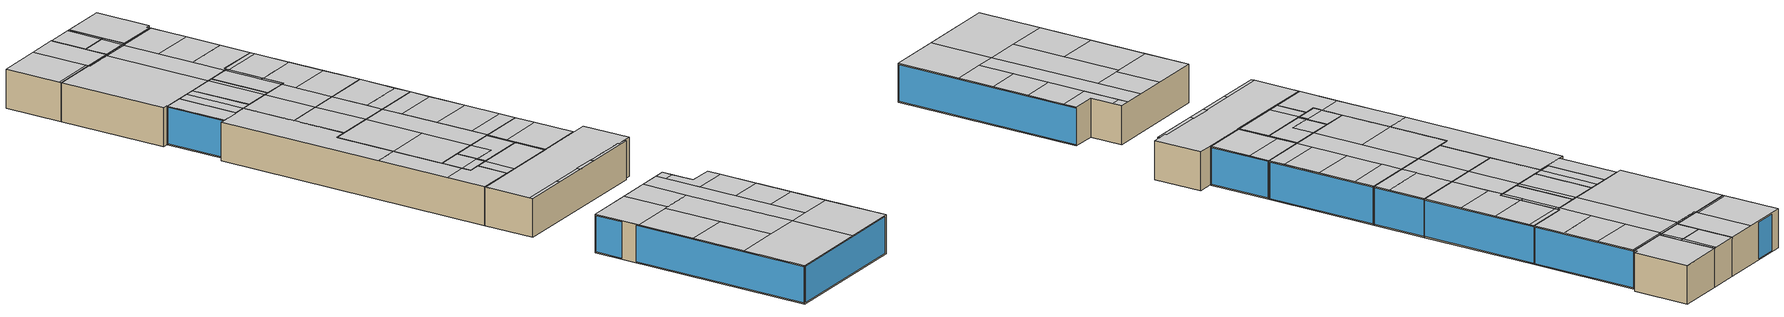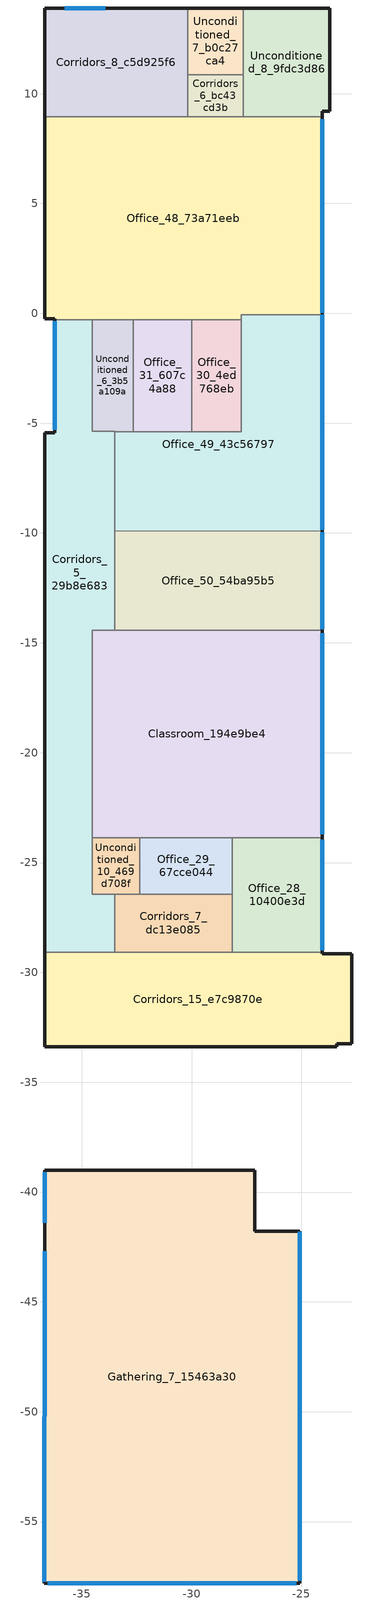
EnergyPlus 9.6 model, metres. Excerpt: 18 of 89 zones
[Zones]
Classroom_194e9be4
 floor ground (Typical Insulated Carpeted 6in Slab Floor): -24.07,-14.44 -24.07,-23.86 -34.53,-23.86 -34.53,-14.44 z0
 wall outside (Typical Insulated Metal Building Wall-R8): -24.07,-23.86 -24.07,-14.44 z0:3.2
 wall to Office_50_54ba95b5 (Generic Interior Wall): -24.07,-14.44 -33.5,-14.44 z0:3.2
 wall to Corridors_5_29b8e683 (Generic Interior Wall): -33.5,-14.44 -34.53,-14.44 -34.53,-23.86 z0:3.2
 wall to Office_29_67cce044 (Generic Interior Wall): -32.37,-23.86 -28.14,-23.86 z0:3.2
 wall to Office_28_10400e3d (Generic Interior Wall): -28.14,-23.86 -24.07,-23.86 z0:3.2
 wall to Unconditioned_10_469d708f (Generic Interior Wall): -34.53,-23.86 -32.37,-23.86 z0:3.2
 window (U 0.25 SHGC 0.22 Simple Glazing Window): -24.07,-23.72 -24.07,-14.55 z0.1:3.1
 ceiling to Office_38_8437a82d (Typical Interior Ceiling): -24.07,-16.17 -24.07,-14.44 -28.01,-14.44 -28.01,-16.17 z3.2
 ceiling to Corridors_12_35404b5d (Typical Interior Ceiling): -28.01,-23.86 -28.01,-14.44 -30.42,-14.44 -30.42,-23.86 z3.2
 ceiling to Office_37_08659569 (Typical Interior Ceiling): -24.07,-19.33 -24.07,-16.17 -28.01,-16.17 -28.01,-19.33 z3.2
 ceiling to Office_36_ecbb7077 (Typical Interior Ceiling): -24.07,-22.44 -24.07,-19.33 -28.01,-19.33 -28.01,-22.44 z3.2
 ceiling to Office_27_bf4cd343 (Typical Interior Ceiling): -24.07,-23.86 -24.07,-22.44 -28.01,-22.44 -28.01,-23.86 z3.2
 ceiling to Gathering_5_0c328738 (Typical Interior Ceiling): -30.42,-23.86 -30.42,-19.53 -34.53,-19.53 -34.53,-23.86 z3.2
 ceiling to Lab_2_5b5ddf16 (Typical Interior Ceiling): -30.42,-19.53 -30.42,-14.44 -34.53,-14.44 -34.53,-19.53 z3.2
Corridors_15_e7c9870e
 floor ground (Typical Insulated Carpeted 6in Slab Floor): -24.07,-29.08 -24.07,-29.15 -22.72,-29.15 -22.72,-33.25 -23.39,-33.25 -23.39,-33.4 -36.7,-33.4 -36.7,-29.08 z0
 wall outside (Typical Insulated Metal Building Wall-R8): -36.7,-29.08 -36.7,-33.4 -23.39,-33.4 -23.39,-33.25 -22.72,-33.25 -22.72,-29.15 -24.07,-29.15 -24.07,-29.08 z0:3.2
 wall to Corridors_7_dc13e085 (Generic Interior Wall): -28.14,-29.08 -33.51,-29.08 z0:3.2
 wall to Corridors_5_29b8e683 (Generic Interior Wall): -33.51,-29.08 -36.7,-29.08 z0:3.2
 wall to Office_28_10400e3d (Generic Interior Wall): -24.07,-29.08 -28.14,-29.08 z0:3.2
 ceiling to Corridors_13_f1e5b07d (Typical Interior Ceiling): -28.02,-33.4 -28.02,-33.07 -29.89,-33.07 -29.89,-33.4 z3.2
 ceiling to Corridors_12_35404b5d (Typical Interior Ceiling): -28.01,-29.15 -28.14,-29.08 -32.5,-29.08 -32.5,-29.15 z3.2
 ceiling to Unconditioned_5_2103653d (Typical Interior Ceiling): -32.5,-29.15 -32.5,-29.08 -36.7,-29.08 -36.7,-29.15 z3.2
 ceiling to Corridors_11_0a56b12f (Typical Interior Ceiling): -22.72,-33.25 -22.72,-29.15 -36.7,-29.15 -36.7,-33.07 -28.02,-33.07 -28.02,-33.11 -24.2,-33.11 -24.2,-33.25 z3.2
 ceiling to Corridors_10_84a726f5 (Typical Interior Ceiling): -29.89,-33.4 -29.89,-33.07 -32.84,-33.07 -32.84,-33.4 z3.2
 ceiling to Office_44_4353b89a (Typical Interior Ceiling): -32.84,-33.4 -32.84,-33.07 -36.7,-33.07 -36.7,-33.4 z3.2
 ceiling to Office_43_03927e56 (Typical Interior Ceiling): -23.39,-33.4 -23.39,-33.25 -24.2,-33.25 -24.2,-33.11 -28.02,-33.11 -28.02,-33.4 z3.2
 ceiling to Office_23_b7b9b1e6 (Typical Interior Ceiling): -24.07,-29.15 -24.07,-29.08 -28.01,-29.08 -28.01,-29.15 z3.2
Corridors_5_29b8e683
 floor ground (Typical Insulated Carpeted 6in Slab Floor): -34.53,-0.29 -34.53,-5.37 -33.5,-5.37 -33.5,-14.44 -34.53,-14.44 -34.53,-26.44 -33.51,-26.44 -33.51,-29.08 -36.7,-29.08 -36.69,-5.43 -36.22,-5.43 -36.22,-0.29 z0
 wall outside (Typical Insulated Metal Building Wall-R8): -36.22,-0.29 -36.22,-5.43 -36.69,-5.43 -36.7,-29.08 z0:3.2
 wall to Unconditioned_6_3b5a109a (Generic Interior Wall): -33.5,-5.38 -33.5,-5.37 -34.53,-5.37 -34.53,-0.29 z0:3.2
 wall to Corridors_7_dc13e085 (Generic Interior Wall): -33.51,-29.08 -33.51,-26.44 z0:3.2
 wall to Office_50_54ba95b5 (Generic Interior Wall): -33.5,-14.44 -33.5,-9.91 z0:3.2
 wall to Office_49_43c56797 (Generic Interior Wall): -33.5,-9.91 -33.5,-5.38 z0:3.2
 wall to Office_48_73a71eeb (Generic Interior Wall): -34.53,-0.29 -36.22,-0.29 z0:3.2
 wall to Unconditioned_10_469d708f (Generic Interior Wall): -33.51,-26.44 -34.53,-26.44 -34.53,-23.86 z0:3.2
 window (U 0.25 SHGC 0.22 Simple Glazing Window): -36.22,-0.37 -36.22,-5.31 z0.1:3.1
 ceiling to Unconditioned_5_2103653d (Typical Interior Ceiling): -33.51,-29.08 -33.51,-26.44 -34.53,-26.44 -34.53,-25.7 -36.7,-25.7 -36.7,-29.08 z3.2
 ceiling to Lab_2_5b5ddf16 (Typical Interior Ceiling): -34.53,-19.53 -34.53,-14.44 -33.5,-14.44 -33.5,-5.43 -36.69,-5.43 -36.69,-19.53 z3.2
 ceiling to Gathering_6_5f594be5 (Typical Interior Ceiling): -33.5,-5.43 -33.5,-5.37 -34.53,-5.37 -34.53,-0.29 -36.22,-0.29 -36.22,-5.43 z3.2
 ceiling to Gathering_5_0c328738 (Typical Interior Ceiling): -34.53,-25.7 -34.53,-19.53 -36.69,-19.53 -36.7,-25.7 z3.2
Corridors_6_bc43cd3b
 floor ground (Typical Insulated Carpeted 6in Slab Floor): -27.65,10.87 -27.65,8.95 -30.17,8.95 -30.17,10.87 z0
 wall to Office_48_73a71eeb (Generic Interior Wall): -30.17,8.95 -27.65,8.95 z0:3.2
 wall to Unconditioned_8_9fdc3d86 (Generic Interior Wall): -27.65,8.95 -27.65,10.87 z0:3.2
 wall to Unconditioned_7_b0c27ca4 (Generic Interior Wall): -27.65,10.87 -30.17,10.87 z0:3.2
 wall to Corridors_8_c5d925f6 (Generic Interior Wall): -30.17,10.87 -30.17,8.95 z0:3.2
 ceiling to Corridors_3_c53fc428 (Typical Interior Ceiling): -27.9,8.95 -27.9,10.87 -30.17,10.87 -30.17,8.95 z3.2
 ceiling to Unconditioned_9_d43950f1 (Typical Interior Ceiling): -27.65,8.95 -27.65,10.87 -27.9,10.87 -27.9,8.95 z3.2
Corridors_7_dc13e085
 floor ground (Typical Insulated Carpeted 6in Slab Floor): -28.14,-26.44 -28.14,-29.08 -33.51,-29.08 -33.51,-26.44 z0
 wall to Office_29_67cce044 (Generic Interior Wall): -28.14,-26.44 -32.37,-26.44 z0:3.2
 wall to Office_28_10400e3d (Generic Interior Wall): -28.14,-29.08 -28.14,-26.44 z0:3.2
 wall to Unconditioned_10_469d708f (Generic Interior Wall): -32.37,-26.44 -33.51,-26.44 z0:3.2
 ceiling to Unconditioned_5_2103653d (Typical Interior Ceiling): -32.5,-29.08 -32.5,-26.44 -33.51,-26.44 -33.51,-29.08 z3.2
 ceiling to Corridors_12_35404b5d (Typical Interior Ceiling): -28.14,-29.08 -28.14,-26.44 -32.5,-26.44 -32.5,-29.08 z3.2
Corridors_8_c5d925f6
 floor ground (Typical Insulated Carpeted 6in Slab Floor): -30.17,13.9 -30.17,8.95 -36.69,8.95 -36.69,13.9 z0
 wall outside (Typical Insulated Metal Building Wall-R8): -30.17,13.9 -36.69,13.9 -36.69,8.95 z0:3.2
 wall to Office_48_73a71eeb (Generic Interior Wall): -36.69,8.95 -30.17,8.95 z0:3.2
 wall to Unconditioned_7_b0c27ca4 (Generic Interior Wall): -30.17,10.87 -30.17,13.9 z0:3.2
 window (U 0.25 SHGC 0.22 Simple Glazing Window): -33.92,13.9 -35.77,13.9 z0.1:3.1
 ceiling to Corridors_4_5cfb3473 (Typical Interior Ceiling): -30.2,8.95 -30.2,13.9 -32.83,13.9 -32.83,8.95 z3.2
 ceiling to Corridors_3_c53fc428 (Typical Interior Ceiling): -30.17,8.95 -30.17,13.9 -30.2,13.9 -30.2,8.95 z3.2
 ceiling to Lab_3_f753e109 (Typical Interior Ceiling): -32.83,8.95 -32.83,9.13 -36.69,9.13 -36.69,8.95 z3.2
 ceiling to Lab_1_5045f1e1 (Typical Interior Ceiling): -32.83,9.13 -32.83,13.9 -36.69,13.9 -36.69,9.13 z3.2
Gathering_7_15463a30
 floor ground (Typical Insulated Carpeted 6in Slab Floor): -27.12,-39.01 -27.12,-41.78 -25.08,-41.78 -25.08,-57.8 -36.7,-57.8 -36.7,-39.01 z0
 wall outside (Typical Insulated Metal Building Wall-R8): -36.7,-57.8 -25.08,-57.8 -25.08,-41.78 -27.12,-41.78 -27.12,-39.01 -36.7,-39.01 -36.7,-57.8 z0:3.2
 window (U 0.25 SHGC 0.22 Simple Glazing Window): -36.55,-57.8 -25.24,-57.8 / -36.7,-42.7 -36.7,-57.73 / -36.7,-39.11 -36.7,-41.4 z0.1:3.1; -25.08,-57.7 -25.08,-41.8 z0.1:3.09
 ceiling to Gathering_4_16811755 (Typical Interior Ceiling): -29.89,-42.9 -29.89,-39.01 -32.55,-39.01 -32.55,-42.9 z3.2
 ceiling to Corridors_13_f1e5b07d (Typical Interior Ceiling): -28.02,-52.33 -28.02,-39.01 -29.89,-39.01 -29.89,-42.9 -29.8,-52.33 z3.2
 ceiling to Gathering_10_73942231 (Typical Interior Ceiling): -32.87,-52.33 -32.87,-47.82 -36.7,-47.82 -36.7,-52.32 z3.2
 ceiling to Gathering_9_c0303ce9 (Typical Interior Ceiling): -29.8,-52.33 -29.89,-42.9 -32.55,-42.9 -32.87,-42.89 -32.87,-52.33 z3.2
 ceiling to Gathering_8_82d05a73 (Typical Interior Ceiling): -29.8,-57.8 -29.8,-52.33 -36.7,-52.32 -36.7,-57.8 z3.2
 ceiling to Office_35_aa41693b (Typical Interior Ceiling): -27.12,-39.82 -27.12,-39.01 -28.02,-39.01 -28.02,-39.82 z3.2
 ceiling to Office_34_00be1b38 (Typical Interior Ceiling): -25.08,-49.24 -25.08,-46.17 -28.02,-46.17 -28.02,-49.24 z3.2
 ceiling to Office_33_cb0ab608 (Typical Interior Ceiling): -25.08,-52.33 -25.08,-49.24 -28.02,-49.24 -28.02,-52.33 z3.2
 ceiling to Office_32_aceeca8f (Typical Interior Ceiling): -25.08,-57.8 -25.08,-52.33 -29.8,-52.33 -29.8,-57.8 z3.2
 ceiling to Office_26_148adce4 (Typical Interior Ceiling): -32.55,-42.89 -32.55,-39.01 -36.7,-39.01 -36.7,-42.89 z3.2
 ceiling to Office_25_806bad0c (Typical Interior Ceiling): -32.87,-47.82 -32.87,-42.89 -36.7,-42.89 -36.7,-47.82 z3.2
 ceiling to Office_22_d89b3aab (Typical Interior Ceiling): -25.08,-42.9 -25.08,-41.78 -27.12,-41.78 -27.12,-39.82 -28.02,-39.82 -28.02,-42.9 z3.2
 ceiling to Office_21_7018d325 (Typical Interior Ceiling): -25.08,-46.17 -25.08,-42.9 -28.02,-42.9 -28.02,-46.17 z3.2
Office_28_10400e3d
 floor ground (Typical Insulated Carpeted 6in Slab Floor): -24.07,-23.86 -24.07,-29.08 -28.14,-29.08 -28.14,-23.86 z0
 wall outside (Typical Insulated Metal Building Wall-R8): -24.07,-29.08 -24.07,-23.86 z0:3.2
 wall to Office_29_67cce044 (Generic Interior Wall): -28.14,-23.86 -28.14,-26.44 z0:3.2
 window (U 0.25 SHGC 0.22 Simple Glazing Window): -24.07,-28.99 -24.07,-23.97 z0.1:3.1
 ceiling to Office_27_bf4cd343 (Typical Interior Ceiling): -24.07,-25.59 -24.07,-23.86 -28.01,-23.86 -28.01,-25.59 z3.2
 ceiling to Office_23_b7b9b1e6 (Typical Interior Ceiling): -24.07,-29.08 -24.07,-25.59 -28.01,-25.59 -28.01,-29.08 z3.2
 ceiling to Corridors_12_35404b5d (Typical Interior Ceiling): -28.01,-29.08 -28.01,-23.86 -28.14,-23.86 -28.14,-29.08 z3.2
Office_29_67cce044
 floor ground (Typical Insulated Carpeted 6in Slab Floor): -28.14,-23.86 -28.14,-26.44 -32.37,-26.44 -32.37,-23.86 z0
 wall to Unconditioned_10_469d708f (Generic Interior Wall): -32.37,-23.86 -32.37,-26.44 z0:3.2
 ceiling to Gathering_5_0c328738 (Typical Interior Ceiling): -30.42,-25.7 -30.42,-23.86 -32.37,-23.86 -32.37,-25.7 z3.2
 ceiling to Corridors_12_35404b5d (Typical Interior Ceiling): -28.14,-26.44 -28.14,-23.86 -30.42,-23.86 -30.42,-25.7 -32.37,-25.7 -32.37,-26.44 z3.2
Office_30_4ed768eb
 floor ground (Typical Insulated Carpeted 6in Slab Floor): -27.73,-0.29 -27.73,-5.38 -29.99,-5.38 -29.99,-0.29 z0
 wall to Office_49_43c56797 (Generic Interior Wall): -29.99,-5.38 -27.73,-5.38 -27.73,-0.29 z0:3.2
 wall to Office_48_73a71eeb (Generic Interior Wall): -27.73,-0.29 -29.99,-0.29 z0:3.2
 wall to Office_31_607c4a88 (Generic Interior Wall): -29.99,-0.29 -29.99,-5.38 z0:3.2
 ceiling to Office_24_3cf1a2a2 (Typical Interior Ceiling): -27.73,-5.38 -27.73,-3.56 -28.01,-3.56 -28.01,-5.38 z3.2
 ceiling to Corridors_12_35404b5d (Typical Interior Ceiling): -28.01,-5.38 -28.01,-0.29 -29.99,-0.29 -29.99,-5.38 z3.2
 ceiling to Office_46_294cb617 (Typical Interior Ceiling): -27.73,-0.48 -27.73,-0.29 -28.01,-0.29 -28.01,-0.48 z3.2
 ceiling to Office_45_cff973de (Typical Interior Ceiling): -27.73,-3.56 -27.73,-0.48 -28.01,-0.48 -28.01,-3.56 z3.2
Office_31_607c4a88
 floor ground (Typical Insulated Carpeted 6in Slab Floor): -29.99,-0.29 -29.99,-5.38 -32.66,-5.38 -32.66,-0.29 z0
 wall to Unconditioned_6_3b5a109a (Generic Interior Wall): -32.66,-0.29 -32.66,-5.38 z0:3.2
 wall to Office_49_43c56797 (Generic Interior Wall): -32.66,-5.38 -29.99,-5.38 z0:3.2
 wall to Office_48_73a71eeb (Generic Interior Wall): -29.99,-0.29 -32.66,-0.29 z0:3.2
 ceiling to Unconditioned_4_5ca661ca (Typical Interior Ceiling): -30.42,-5.37 -30.42,-0.29 -32.66,-0.29 -32.66,-5.37 z3.2
 ceiling to Lab_2_5b5ddf16 (Typical Interior Ceiling): -30.42,-5.38 -30.42,-5.37 -32.66,-5.37 -32.66,-5.38 z3.2
 ceiling to Corridors_12_35404b5d (Typical Interior Ceiling): -29.99,-5.38 -29.99,-0.29 -30.42,-0.29 -30.42,-5.38 z3.2
Office_48_73a71eeb
 floor ground (Typical Insulated Carpeted 6in Slab Floor): -24.07,8.95 -24.07,-0.07 -27.73,-0.07 -27.73,-0.29 -36.22,-0.29 -36.22,-0.24 -36.69,-0.24 -36.69,8.95 z0
 wall outside (Typical Insulated Metal Building Wall-R8): -24.07,-0.07 -24.07,8.95 / -36.69,8.95 -36.69,-0.24 -36.22,-0.24 -36.22,-0.29 z0:3.2
 wall to Office_49_43c56797 (Generic Interior Wall): -27.73,-0.29 -27.73,-0.07 -24.07,-0.07 z0:3.2
 wall to Unconditioned_8_9fdc3d86 (Generic Interior Wall): -24.07,8.95 -27.65,8.95 z0:3.2
 wall to Unconditioned_6_3b5a109a (Generic Interior Wall): -34.53,-0.29 -32.66,-0.29 z0:3.2
 window (U 0.25 SHGC 0.22 Simple Glazing Window): -24.07,0.03 -24.07,8.83 z0.1:3.1
 ceiling to Office_46_294cb617 (Typical Interior Ceiling): -27.73,-0.29 -27.73,-0.07 -24.07,-0.07 -24.07,2.6 -28.01,2.6 -28.01,-0.29 z3.2
 ceiling to Office_42_27f300fe (Typical Interior Ceiling): -24.07,5.68 -24.07,8.79 -28.01,8.79 -28.01,5.68 z3.2
 ceiling to Corridors_4_5cfb3473 (Typical Interior Ceiling): -30.2,8.79 -30.2,8.95 -32.83,8.95 -32.83,8.79 z3.2
 ceiling to Corridors_3_c53fc428 (Typical Interior Ceiling): -27.9,8.79 -27.9,8.95 -30.2,8.95 -30.2,8.79 z3.2
 ceiling to Office_41_121bfe9e (Typical Interior Ceiling): -24.07,2.6 -24.07,5.68 -28.01,5.68 -28.01,2.6 z3.2
 ceiling to Unconditioned_9_d43950f1 (Typical Interior Ceiling): -24.07,8.79 -24.07,8.95 -27.9,8.95 -27.9,8.79 z3.2
 ceiling to Lab_3_f753e109 (Typical Interior Ceiling): -30.42,-0.29 -30.42,8.79 -32.83,8.79 -32.83,8.95 -36.69,8.95 -36.69,-0.24 -36.22,-0.24 -36.22,-0.29 z3.2
 ceiling to Corridors_12_35404b5d (Typical Interior Ceiling): -28.01,-0.29 -28.01,8.79 -30.42,8.79 -30.42,-0.29 z3.2
Office_49_43c56797
 floor ground (Typical Insulated Carpeted 6in Slab Floor): -24.07,-0.07 -24.07,-9.9 -33.5,-9.91 -33.5,-5.38 -27.73,-5.38 -27.73,-0.07 z0
 wall outside (Typical Insulated Metal Building Wall-R8): -24.07,-9.9 -24.07,-0.07 z0:3.2
 wall to Unconditioned_6_3b5a109a (Generic Interior Wall): -32.66,-5.38 -33.5,-5.38 z0:3.2
 wall to Office_50_54ba95b5 (Generic Interior Wall): -33.5,-9.91 -24.07,-9.9 z0:3.2
 window (U 0.25 SHGC 0.22 Simple Glazing Window): -24.07,-9.86 -24.07,-0.08 z0.1:3.1
 ceiling to Lab_2_5b5ddf16 (Typical Interior Ceiling): -33.5,-9.91 -30.42,-9.91 -30.42,-5.38 -33.49,-5.38 -33.5,-5.43 z3.2
 ceiling to Corridors_12_35404b5d (Typical Interior Ceiling): -30.42,-9.91 -28.01,-9.9 -28.01,-5.38 -30.42,-5.38 z3.2
 ceiling to Office_46_294cb617 (Typical Interior Ceiling): -24.07,-0.48 -24.07,-0.07 -27.73,-0.07 -27.73,-0.48 z3.2
 ceiling to Office_45_cff973de (Typical Interior Ceiling): -24.07,-3.56 -24.07,-0.48 -27.73,-0.48 -27.73,-3.56 z3.2
 ceiling to Office_40_8542956c (Typical Interior Ceiling): -28.01,-9.9 -24.07,-9.9 -24.07,-6.65 -28.01,-6.65 z3.2
 ceiling to Office_24_3cf1a2a2 (Typical Interior Ceiling): -24.07,-6.65 -24.07,-3.56 -27.73,-3.56 -27.73,-5.38 -28.01,-5.38 -28.01,-6.65 z3.2
Office_50_54ba95b5
 floor ground (Typical Insulated Carpeted 6in Slab Floor): -24.07,-9.9 -24.07,-14.44 -33.5,-14.44 -33.5,-9.91 z0
 wall outside (Typical Insulated Metal Building Wall-R8): -24.07,-14.44 -24.07,-9.9 z0:3.2
 window (U 0.25 SHGC 0.22 Simple Glazing Window): -24.07,-14.38 -24.07,-9.96 z0.1:3.1
 ceiling to Office_38_8437a82d (Typical Interior Ceiling): -24.07,-14.44 -24.07,-13.05 -28.01,-13.05 -28.01,-14.44 z3.2
 ceiling to Lab_2_5b5ddf16 (Typical Interior Ceiling): -30.42,-14.44 -30.42,-9.91 -33.5,-9.91 -33.5,-14.44 z3.2
 ceiling to Corridors_12_35404b5d (Typical Interior Ceiling): -28.01,-14.44 -28.01,-9.9 -30.42,-9.91 -30.42,-14.44 z3.2
 ceiling to Office_39_a7832211 (Typical Interior Ceiling): -24.07,-13.05 -24.07,-9.9 -28.01,-9.9 -28.01,-13.05 z3.2
Unconditioned_10_469d708f
 floor ground (Typical Insulated Carpeted 6in Slab Floor): -32.37,-23.86 -32.37,-26.44 -34.53,-26.44 -34.53,-23.86 z0
 ceiling to Unconditioned_5_2103653d (Typical Interior Ceiling): -32.5,-26.44 -32.5,-25.7 -34.53,-25.7 -34.53,-26.44 z3.2
 ceiling to Corridors_12_35404b5d (Typical Interior Ceiling): -32.37,-26.44 -32.37,-25.7 -32.5,-25.7 -32.5,-26.44 z3.2
 ceiling to Gathering_5_0c328738 (Typical Interior Ceiling): -32.37,-25.7 -32.37,-23.86 -34.53,-23.86 -34.53,-25.7 z3.2
Unconditioned_6_3b5a109a
 floor ground (Typical Insulated Carpeted 6in Slab Floor): -34.53,-0.29 -32.66,-0.29 -32.66,-5.38 -33.5,-5.38 -33.5,-5.37 -34.53,-5.37 z0
 ceiling to Unconditioned_4_5ca661ca (Typical Interior Ceiling): -32.66,-5.37 -32.66,-0.29 -33.49,-0.29 -33.49,-5.37 z3.2
 ceiling to Gathering_6_5f594be5 (Typical Interior Ceiling): -33.49,-5.37 -33.49,-0.29 -34.53,-0.29 -34.53,-5.37 -33.5,-5.37 z3.2
Unconditioned_7_b0c27ca4
 floor ground (Typical Insulated Carpeted 6in Slab Floor): -27.65,13.9 -27.65,10.87 -30.17,10.87 -30.17,13.9 z0
 wall outside (Typical Insulated Metal Building Wall-R8): -27.65,13.9 -30.17,13.9 z0:3.2
 wall to Unconditioned_8_9fdc3d86 (Generic Interior Wall): -27.65,10.87 -27.65,13.9 z0:3.2
 ceiling to Corridors_3_c53fc428 (Typical Interior Ceiling): -27.9,10.87 -27.9,13.9 -30.17,13.9 -30.17,10.87 z3.2
 ceiling to Unconditioned_9_d43950f1 (Typical Interior Ceiling): -27.65,10.87 -27.65,13.9 -27.9,13.9 -27.9,10.87 z3.2
Unconditioned_8_9fdc3d86
 floor ground (Typical Insulated Carpeted 6in Slab Floor): -23.7,13.9 -23.7,9.2 -24.07,9.2 -24.07,8.95 -27.65,8.95 -27.65,13.9 z0
 wall outside (Typical Insulated Metal Building Wall-R8): -24.07,8.95 -24.07,9.2 -23.7,9.2 -23.7,13.9 -27.65,13.9 z0:3.2
 ceiling to Unconditioned_9_d43950f1 (Typical Interior Ceiling): -24.07,8.95 -24.07,9.2 -23.7,9.2 -23.7,13.9 -27.65,13.9 -27.65,8.95 z3.2
[Building]
unnamed: North Axis {deg}=0; Terrain=City; Solar Distribution=FullExteriorWithReflections
[Site:Location]
Sydney: Latitude {deg}=-33; Longitude {deg}=151; Time Zone {hr}=11; Elevation {m}=0
[SizingPeriod:DesignDay] Day of Month=21; Dry-Bulb Temperature Range Modifier Type=DefaultMultipliers; Barometric Pressure {Pa}=100845; Wind Direction {deg}=0; Rain Indicator=No; Snow Indicator=No; Daylight Saving Time Indicator=No; Solar Model Indicator=ASHRAEClearSky; Sky Clearness=0; Begin Environment Reset Mode=FullResetAtBeginEnvironment
Name | Month | Day Type | Maximum Dry-Bulb Temperature {C} | Daily Dry-Bulb Temperature Range {deltaC} | Humidity Condition Type | Wetbulb or DewPoint at Maximum Dry-Bulb {C} | Wind Speed {m/s} | Enthalpy at Maximum Dry-Bulb {J/kg}
Sydney.Obs-Observatory.Hill Ann Clg .4% Condns DB=>MWB | 1 | SummerDesignDay | 31.7 | 8.9 | Wetbulb | 19.8 | 3.35
Sydney.Obs-Observatory.Hill Ann Clg .4% Condns DP=>MDB | 1 | SummerDesignDay | 24.9 | 6 | Dewpoint | 21.7 | 3.35
Sydney.Obs-Observatory.Hill Ann Clg .4% Condns Enth=>MDB | 1 | SummerDesignDay | 27.6 | 6 | Enthalpy |  | 3.35 | 68500
Sydney.Obs-Observatory.Hill Ann Clg .4% Condns WB=>MDB | 1 | SummerDesignDay | 27.4 | 7.2 | Wetbulb | 23 | 3.35
Sydney.Obs-Observatory.Hill Ann Htg 99.6% Condns DB | 7 | WinterDesignDay | 7.2 | 0 | Wetbulb | 7.2 | 6.71
Sydney.Obs-Observatory.Hill Ann Hum_n 99.6% Condns DP=>MCDB | 7 | WinterDesignDay | 16.1 | 0 | Dewpoint | -2.8 | 6.71
Sydney.Obs-Observatory.Hill April .4% Condns DB=>MCWB | 4 | SummerDesignDay | 28.9 | 7.3 | Wetbulb | 17.9 | 0
Sydney.Obs-Observatory.Hill April .4% Condns WB=>MCDB | 4 | SummerDesignDay | 24.4 | 7.3 | Wetbulb | 20.7 | 0
Sydney.Obs-Observatory.Hill August .4% Condns DB=>MCWB | 8 | SummerDesignDay | 24.7 | 8.4 | Wetbulb | 13.7 | 0
Sydney.Obs-Observatory.Hill August .4% Condns WB=>MCDB | 8 | SummerDesignDay | 20.7 | 8.4 | Wetbulb | 16.4 | 0
Sydney.Obs-Observatory.Hill December .4% Condns DB=>MCWB | 12 | SummerDesignDay | 33.9 | 6.4 | Wetbulb | 19 | 0
Sydney.Obs-Observatory.Hill December .4% Condns WB=>MCDB | 12 | SummerDesignDay | 27.5 | 6.4 | Wetbulb | 22.8 | 0
Sydney.Obs-Observatory.Hill February .4% Condns DB=>MCWB | 2 | SummerDesignDay | 33 | 5.9 | Wetbulb | 22.7 | 0
Sydney.Obs-Observatory.Hill February .4% Condns WB=>MCDB | 2 | SummerDesignDay | 28.6 | 5.9 | Wetbulb | 24.1 | 0
Sydney.Obs-Observatory.Hill January .4% Condns DB=>MCWB | 1 | SummerDesignDay | 35.1 | 6 | Wetbulb | 20.3 | 0
Sydney.Obs-Observatory.Hill January .4% Condns WB=>MCDB | 1 | SummerDesignDay | 28.4 | 6 | Wetbulb | 23.6 | 0
Sydney.Obs-Observatory.Hill July .4% Condns DB=>MCWB | 7 | SummerDesignDay | 22.2 | 7.9 | Wetbulb | 13.5 | 0
Sydney.Obs-Observatory.Hill July .4% Condns WB=>MCDB | 7 | SummerDesignDay | 19.1 | 7.9 | Wetbulb | 15.7 | 0
Sydney.Obs-Observatory.Hill June .4% Condns DB=>MCWB | 6 | SummerDesignDay | 21.3 | 7 | Wetbulb | 14.6 | 0
Sydney.Obs-Observatory.Hill June .4% Condns WB=>MCDB | 6 | SummerDesignDay | 19.2 | 7 | Wetbulb | 16.5 | 0
Sydney.Obs-Observatory.Hill March .4% Condns DB=>MCWB | 3 | SummerDesignDay | 30.6 | 6.2 | Wetbulb | 20.5 | 0
Sydney.Obs-Observatory.Hill March .4% Condns WB=>MCDB | 3 | SummerDesignDay | 26.6 | 6.2 | Wetbulb | 22.7 | 0
Sydney.Obs-Observatory.Hill May .4% Condns DB=>MCWB | 5 | SummerDesignDay | 25.2 | 7.6 | Wetbulb | 16 | 0
Sydney.Obs-Observatory.Hill May .4% Condns WB=>MCDB | 5 | SummerDesignDay | 21 | 7.6 | Wetbulb | 18.9 | 0
Sydney.Obs-Observatory.Hill November .4% Condns DB=>MCWB | 11 | SummerDesignDay | 33.8 | 6.7 | Wetbulb | 18.8 | 0
Sydney.Obs-Observatory.Hill November .4% Condns WB=>MCDB | 11 | SummerDesignDay | 27.3 | 6.7 | Wetbulb | 21.9 | 0
Sydney.Obs-Observatory.Hill October .4% Condns DB=>MCWB | 10 | SummerDesignDay | 32.8 | 7.7 | Wetbulb | 17 | 0
Sydney.Obs-Observatory.Hill October .4% Condns WB=>MCDB | 10 | SummerDesignDay | 25.7 | 7.7 | Wetbulb | 20.1 | 0
Sydney.Obs-Observatory.Hill September .4% Condns DB=>MCWB | 9 | SummerDesignDay | 29.4 | 8.4 | Wetbulb | 16 | 0
Sydney.Obs-Observatory.Hill September .4% Condns WB=>MCDB | 9 | SummerDesignDay | 23.9 | 8.4 | Wetbulb | 18.2 | 0
[Material] Thermal Absorptance=0.9
Name | Roughness | Thickness {m} | Conductivity {W/m-K} | Density {kg/m3} | Specific Heat {J/kg-K} | Solar Absorptance | Visible Absorptance
1/2IN Gypsum | Smooth | 0.0127 | 0.159893 | 784.902 | 829.465 | 0.4 | 0.4
100mm Normalweight concrete floor | MediumRough | 0.1016 | 2.3089 | 2322.01 | 832.02 | 0.7 | 0.7
6 in. Normalweight Concrete Floor | MediumRough | 0.1524 | 2.30846 | 2322.01 | 831.464 | 0.7 | 0.7
Generic Gypsum Board | MediumSmooth | 0.0127 | 0.16 | 800 | 1090 | 0.5 | 0.5
Generic Wall Air Gap | Smooth | 0.1 | 0.667 | 1.28 | 1000 | 0.7 | 0.7
Metal Siding | Smooth | 0.0015 | 44.9299 | 7688.88 | 409.736 | 0.7 | 0.7
[Material:NoMass] Thermal Absorptance=0.9; Solar Absorptance=0.7
Name | Roughness | Thermal Resistance {m2-K/W} | Visible Absorptance
CP02 CARPET PAD; Typical Carpet Pad | VeryRough | 0.21648 | 0.8
Typical Insulation | MediumSmooth | 0.0282222 | 0.7
Typical Insulation-R8 | MediumSmooth | 1.40888 | 0.7
[WindowMaterial:SimpleGlazingSystem]
U 0.25 SHGC 0.22 Simple Glazing: U-Factor {W/m2-K}=1.4195; Solar Heat Gain Coefficient=0.22; Visible Transmittance=0.242
[Construction]
Generic Interior Wall: Generic Gypsum Board, Generic Wall Air Gap, Generic Gypsum Board
Typical Insulated Carpeted 6in Slab Floor: Typical Insulation, 6 in. Normalweight Concrete Floor, Typical Carpet Pad
Typical Insulated Metal Building Wall-R8: Metal Siding, Typical Insulation-R8, 1/2IN Gypsum
Typical Interior Ceiling: CP02 CARPET PAD, 100mm Normalweight concrete floor
U 0.25 SHGC 0.22 Simple Glazing Window: U 0.25 SHGC 0.22 Simple Glazing
[Zone] Multiplier=1; Ceiling Height {m}=3.2; Part of Total Floor Area=Yes
Name | Volume {m3}
Classroom_194e9be4 | 315.57
Corridors_15_e7c9870e | 192.562
Corridors_5_29b8e683 | 230.31
Corridors_6_bc43cd3b | 15.4851
Corridors_7_dc13e085 | 45.2456
Corridors_8_c5d925f6 | 103.303
Gathering_7_15463a30 | 680.158
Office_28_10400e3d | 68.0321
Office_29_67cce044 | 34.8996
Office_30_4ed768eb | 36.7387
Office_31_607c4a88 | 43.5994
Office_48_73a71eeb | 370.605
Office_49_43c56797 | 198.921
Office_50_54ba95b5 | 136.787
Unconditioned_10_469d708f | 17.8374
Unconditioned_6_3b5a109a | 30.3628
Unconditioned_7_b0c27ca4 | 24.4466
Unconditioned_8_9fdc3d86 | 62.1367
